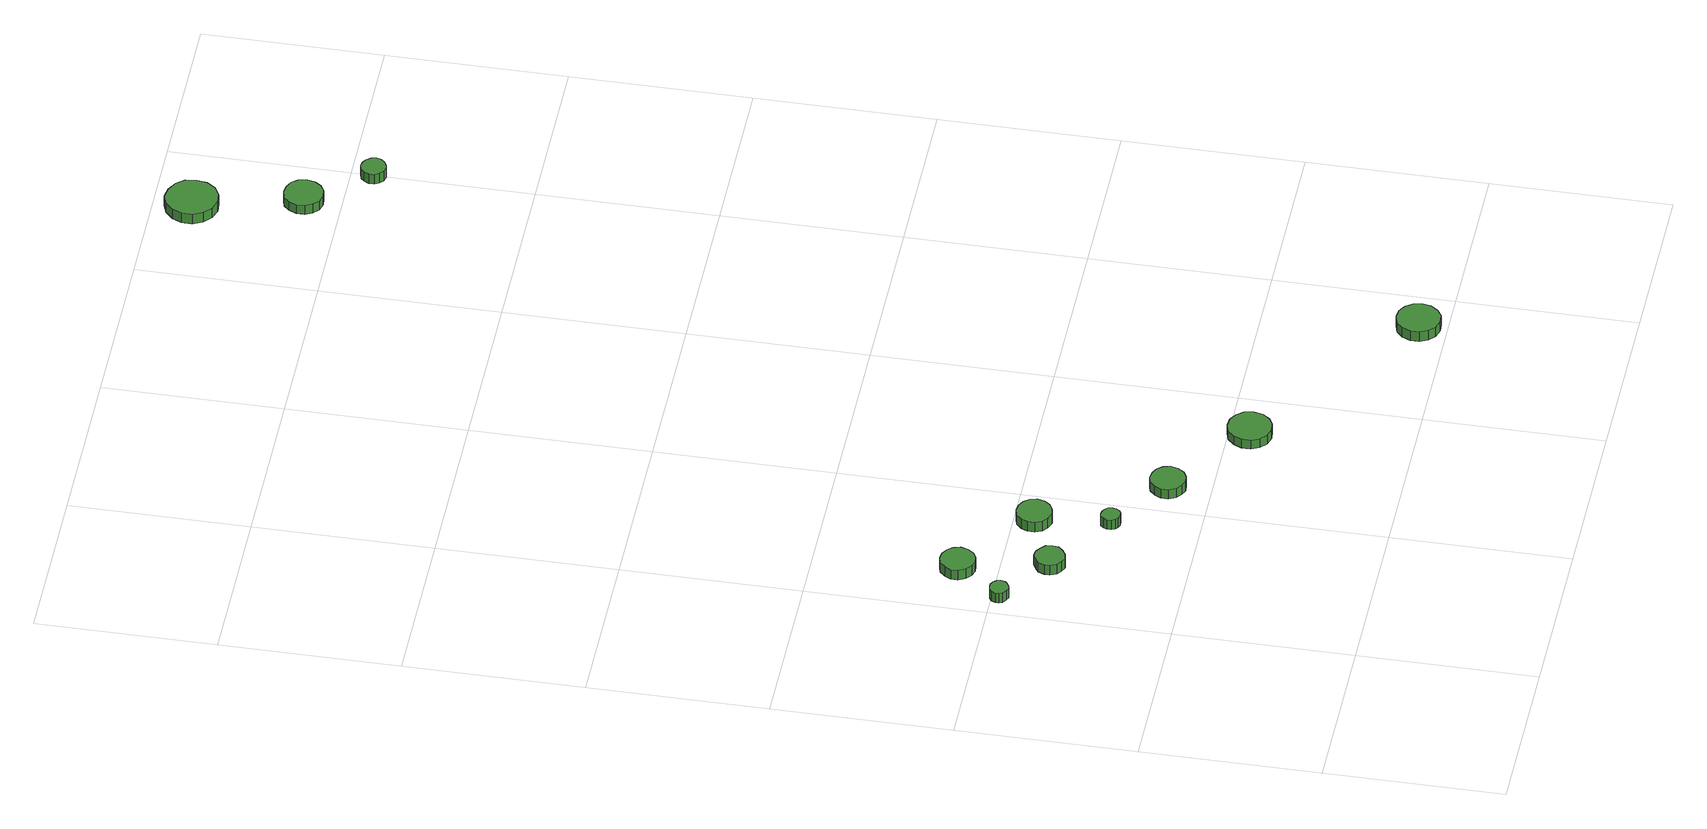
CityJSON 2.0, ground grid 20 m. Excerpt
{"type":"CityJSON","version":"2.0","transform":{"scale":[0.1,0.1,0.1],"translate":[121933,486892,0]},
"CityObjects":{
"tree1":{"type":"SolitaryVegetationObject","attributes":{"function":"something"},"geometry":[{"type":"MultiSurface","lod":"1","boundaries":[[[0,1,2,3,4,5,6,7,8,9,10,11,12,13,14]],[[15,16,17,18,19,20,21,22,23,24,25,26,27,28,29]],[[0,29,28,1]],[[1,28,27,2]],[[2,27,26,3]],[[3,26,25,4]],[[4,25,24,5]],[[5,24,23,6]],[[6,23,22,7]],[[7,22,21,8]],[[8,21,20,9]],[[9,20,19,10]],[[10,19,18,11]],[[11,18,17,12]],[[12,17,16,13]],[[13,16,15,14]],[[14,15,29,0]]]}]},
"tree2":{"type":"SolitaryVegetationObject","attributes":{"function":"something"},"geometry":[{"type":"MultiSurface","lod":"1","boundaries":[[[30,31,32,33,34,35,36,37,38,39,40,41,42,43,44]],[[45,46,47,48,49,50,51,52,53,54,55,56,57,58,59]],[[30,59,58,31]],[[31,58,57,32]],[[32,57,56,33]],[[33,56,55,34]],[[34,55,54,35]],[[35,54,53,36]],[[36,53,52,37]],[[37,52,51,38]],[[38,51,50,39]],[[39,50,49,40]],[[40,49,48,41]],[[41,48,47,42]],[[42,47,46,43]],[[43,46,45,44]],[[44,45,59,30]]]}]},
"tree3":{"type":"SolitaryVegetationObject","attributes":{"function":"something"},"geometry":[{"type":"MultiSurface","lod":"1","boundaries":[[[60,61,62,63,64,65,66,67,68,69,70,71,72,73,74]],[[75,76,77,78,79,80,81,82,83,84,85,86,87,88,89]],[[60,89,88,61]],[[61,88,87,62]],[[62,87,86,63]],[[63,86,85,64]],[[64,85,84,65]],[[65,84,83,66]],[[66,83,82,67]],[[67,82,81,68]],[[68,81,80,69]],[[69,80,79,70]],[[70,79,78,71]],[[71,78,77,72]],[[72,77,76,73]],[[73,76,75,74]],[[74,75,89,60]]]}]},
"tree4":{"type":"SolitaryVegetationObject","attributes":{"function":"something"},"geometry":[{"type":"MultiSurface","lod":"1","boundaries":[[[90,91,92,93,94,95,96,97,98,99,100,101,102,103,104]],[[105,106,107,108,109,110,111,112,113,114,115,116,117,118,119]],[[90,119,118,91]],[[91,118,117,92]],[[92,117,116,93]],[[93,116,115,94]],[[94,115,114,95]],[[95,114,113,96]],[[96,113,112,97]],[[97,112,111,98]],[[98,111,110,99]],[[99,110,109,100]],[[100,109,108,101]],[[101,108,107,102]],[[102,107,106,103]],[[103,106,105,104]],[[104,105,119,90]]]}]},
"tree5":{"type":"SolitaryVegetationObject","attributes":{"function":"something"},"geometry":[{"type":"MultiSurface","lod":"1","boundaries":[[[120,121,122,123,124,125,126,127,128,129,130,131,132,133,134]],[[135,136,137,138,139,140,141,142,143,144,145,146,147,148,149]],[[120,149,148,121]],[[121,148,147,122]],[[122,147,146,123]],[[123,146,145,124]],[[124,145,144,125]],[[125,144,143,126]],[[126,143,142,127]],[[127,142,141,128]],[[128,141,140,129]],[[129,140,139,130]],[[130,139,138,131]],[[131,138,137,132]],[[132,137,136,133]],[[133,136,135,134]],[[134,135,149,120]]]}]},
"tree6":{"type":"SolitaryVegetationObject","attributes":{"function":"something"},"geometry":[{"type":"MultiSurface","lod":"1","boundaries":[[[150,151,152,153,154,155,156,157,158,159,160,161,162,163,164]],[[165,166,167,168,169,170,171,172,173,174,175,176,177,178,179]],[[150,179,178,151]],[[151,178,177,152]],[[152,177,176,153]],[[153,176,175,154]],[[154,175,174,155]],[[155,174,173,156]],[[156,173,172,157]],[[157,172,171,158]],[[158,171,170,159]],[[159,170,169,160]],[[160,169,168,161]],[[161,168,167,162]],[[162,167,166,163]],[[163,166,165,164]],[[164,165,179,150]]]}]},
"tree7":{"type":"SolitaryVegetationObject","attributes":{"function":"something"},"geometry":[{"type":"MultiSurface","lod":"1","boundaries":[[[180,181,182,183,184,185,186,187,188,189,190,191,192,193,194]],[[195,196,197,198,199,200,201,202,203,204,205,206,207,208,209]],[[180,209,208,181]],[[181,208,207,182]],[[182,207,206,183]],[[183,206,205,184]],[[184,205,204,185]],[[185,204,203,186]],[[186,203,202,187]],[[187,202,201,188]],[[188,201,200,189]],[[189,200,199,190]],[[190,199,198,191]],[[191,198,197,192]],[[192,197,196,193]],[[193,196,195,194]],[[194,195,209,180]]]}]},
"tree8":{"type":"SolitaryVegetationObject","attributes":{"function":"something"},"geometry":[{"type":"MultiSurface","lod":"1","boundaries":[[[210,211,212,213,214,215,216,217,218,219,220,221,222,223,224]],[[225,226,227,228,229,230,231,232,233,234,235,236,237,238,239]],[[210,239,238,211]],[[211,238,237,212]],[[212,237,236,213]],[[213,236,235,214]],[[214,235,234,215]],[[215,234,233,216]],[[216,233,232,217]],[[217,232,231,218]],[[218,231,230,219]],[[219,230,229,220]],[[220,229,228,221]],[[221,228,227,222]],[[222,227,226,223]],[[223,226,225,224]],[[224,225,239,210]]]}]},
"tree9":{"type":"SolitaryVegetationObject","attributes":{"function":"something"},"geometry":[{"type":"MultiSurface","lod":"1","boundaries":[[[240,241,242,243,244,245,246,247,248,249,250,251,252,253,254]],[[255,256,257,258,259,260,261,262,263,264,265,266,267,268,269]],[[240,269,268,241]],[[241,268,267,242]],[[242,267,266,243]],[[243,266,265,244]],[[244,265,264,245]],[[245,264,263,246]],[[246,263,262,247]],[[247,262,261,248]],[[248,261,260,249]],[[249,260,259,250]],[[250,259,258,251]],[[251,258,257,252]],[[252,257,256,253]],[[253,256,255,254]],[[254,255,269,240]]]}]},
"tree10":{"type":"SolitaryVegetationObject","attributes":{"function":"something"},"geometry":[{"type":"MultiSurface","lod":"1","boundaries":[[[270,271,272,273,274,275,276,277,278,279,280,281,282,283,284]],[[285,286,287,288,289,290,291,292,293,294,295,296,297,298,299]],[[270,299,298,271]],[[271,298,297,272]],[[272,297,296,273]],[[273,296,295,274]],[[274,295,294,275]],[[275,294,293,276]],[[276,293,292,277]],[[277,292,291,278]],[[278,291,290,279]],[[279,290,289,280]],[[280,289,288,281]],[[281,288,287,282]],[[282,287,286,283]],[[283,286,285,284]],[[284,285,299,270]]]}]},
"tree11":{"type":"SolitaryVegetationObject","attributes":{"function":"something"},"geometry":[{"type":"MultiSurface","lod":"1","boundaries":[[[300,301,302,303,304,305,306,307,308,309,310,311,312,313,314]],[[315,316,317,318,319,320,321,322,323,324,325,326,327,328,329]],[[300,329,328,301]],[[301,328,327,302]],[[302,327,326,303]],[[303,326,325,304]],[[304,325,324,305]],[[305,324,323,306]],[[306,323,322,307]],[[307,322,321,308]],[[308,321,320,309]],[[309,320,319,310]],[[310,319,318,311]],[[311,318,317,312]],[[312,317,316,313]],[[313,316,315,314]],[[314,315,329,300]]]}]}
},
"vertices":[
[30,391,23],[29,395,23],[26,399,23],[22,401,23],[18,401,23],[14,400,23],[10,397,23],[8,393,23],[8,389,23],[10,385,23],[14,382,23],[18,380,23],[22,381,23],[26,383,23],[29,386,23],[29,386,10],[26,383,10],[22,381,10],[18,380,10],[14,382,10],[10,385,10],[8,389,10],[8,393,10],[10,397,10],[14,400,10],[18,401,10],[22,401,10],[26,399,10],[29,395,10],[30,391,10],
[98,347,22],[97,354,22],[92,359,22],[86,363,22],[79,364,22],[73,361,22],[68,357,22],[65,350,22],[65,344,22],[68,337,22],[73,333,22],[79,330,22],[86,331,22],[92,335,22],[97,340,22],[97,340,9],[92,335,9],[86,331,9],[79,330,9],[73,333,9],[68,337,9],[65,344,9],[65,350,9],[68,357,9],[73,361,9],[79,364,9],[86,363,9],[92,359,9],[97,354,9],[98,347,9],
[77,443,23],[75,451,23],[70,457,23],[63,461,23],[55,462,23],[48,460,23],[42,454,23],[38,447,23],[38,439,23],[42,431,23],[48,426,23],[55,423,23],[63,424,23],[70,428,23],[75,435,23],[75,435,10],[70,428,10],[63,424,10],[55,423,10],[48,426,10],[42,431,10],[38,439,10],[38,447,10],[42,454,10],[48,460,10],[55,462,10],[63,461,10],[70,457,10],[75,451,10],[77,443,10],
[172,295,22],[171,300,22],[168,303,22],[165,305,22],[160,306,22],[156,305,22],[153,302,22],[151,298,22],[151,293,22],[153,289,22],[156,286,22],[160,285,22],[165,285,22],[168,287,22],[171,291,22],[171,291,9],[168,287,9],[165,285,9],[160,285,9],[156,286,9],[153,289,9],[151,293,9],[151,298,9],[153,302,9],[156,305,9],[160,306,9],[165,305,9],[168,303,9],[171,300,9],[172,295,9],
[172,377,22],[170,385,22],[165,391,22],[158,395,22],[150,396,22],[142,394,22],[136,388,22],[133,381,22],[133,373,22],[136,365,22],[142,360,22],[150,357,22],[158,358,22],[165,362,22],[170,369,22],[170,369,9],[165,362,9],[158,358,9],[150,357,9],[142,360,9],[136,365,9],[133,373,9],[133,381,9],[136,388,9],[142,394,9],[150,396,9],[158,395,9],[165,391,9],[170,385,9],[172,377,9],
[250,246,23],[248,254,23],[243,260,23],[236,264,23],[228,265,23],[221,263,23],[215,257,23],[211,250,23],[211,242,23],[215,234,23],[221,229,23],[228,226,23],[236,227,23],[243,231,23],[248,238,23],[248,238,10],[243,231,10],[236,227,10],[228,226,10],[221,229,10],[215,234,10],[211,242,10],[211,250,10],[215,257,10],[221,263,10],[228,265,10],[236,264,10],[243,260,10],[248,254,10],[250,246,10],
[355,175,23],[353,185,23],[347,193,23],[339,198,23],[329,199,23],[319,196,23],[312,189,23],[308,180,23],[308,170,23],[312,161,23],[319,154,23],[329,151,23],[339,152,23],[347,157,23],[353,165,23],[353,165,11],[347,157,11],[339,152,11],[329,151,11],[319,154,11],[312,161,11],[308,170,11],[308,180,11],[312,189,11],[319,196,11],[329,199,11],[339,198,11],[347,193,11],[353,185,11],[355,175,11],
[566,30,22],[564,40,22],[558,48,22],[550,53,22],[540,54,22],[530,51,22],[523,44,22],[519,35,22],[519,25,22],[523,16,22],[530,9,22],[540,6,22],[550,7,22],[558,12,22],[564,20,22],[564,20,9],[558,12,9],[550,7,9],[540,6,9],[530,9,9],[523,16,9],[519,25,9],[519,35,9],[523,44,9],[530,51,9],[540,54,9],[550,53,9],[558,48,9],[564,40,9],[566,30,9],
[566,1242,14],[564,1251,14],[559,1258,14],[551,1262,14],[542,1263,14],[533,1261,14],[527,1255,14],[523,1246,14],[523,1237,14],[527,1229,14],[533,1223,14],[542,1220,14],[551,1221,14],[559,1226,14],[564,1233,14],[564,1233,2],[559,1226,2],[551,1221,2],[542,1220,2],[533,1223,2],[527,1229,2],[523,1237,2],[523,1246,2],[527,1255,2],[533,1261,2],[542,1263,2],[551,1262,2],[559,1258,2],[564,1251,2],[566,1242,2],
[543,1358,15],[541,1370,15],[534,1379,15],[523,1385,15],[511,1387,15],[500,1383,15],[491,1375,15],[486,1364,15],[486,1352,15],[491,1341,15],[500,1333,15],[511,1329,15],[523,1330,15],[534,1336,15],[541,1346,15],[541,1346,2],[534,1336,2],[523,1330,2],[511,1329,2],[500,1333,2],[491,1341,2],[486,1352,2],[486,1364,2],[491,1375,2],[500,1383,2],[511,1387,2],[523,1385,2],[534,1379,2],[541,1370,2],[543,1358,2],
[615,1176,14],[614,1181,14],[610,1186,14],[605,1189,14],[600,1190,14],[594,1188,14],[590,1184,14],[587,1179,14],[587,1173,14],[590,1168,14],[594,1164,14],[600,1162,14],[605,1163,14],[610,1166,14],[614,1170,14],[614,1170,1],[610,1166,1],[605,1163,1],[600,1162,1],[594,1164,1],[590,1168,1],[587,1173,1],[587,1179,1],[590,1184,1],[594,1188,1],[600,1190,1],[605,1189,1],[610,1186,1],[614,1181,1],[615,1176,1]
]}
